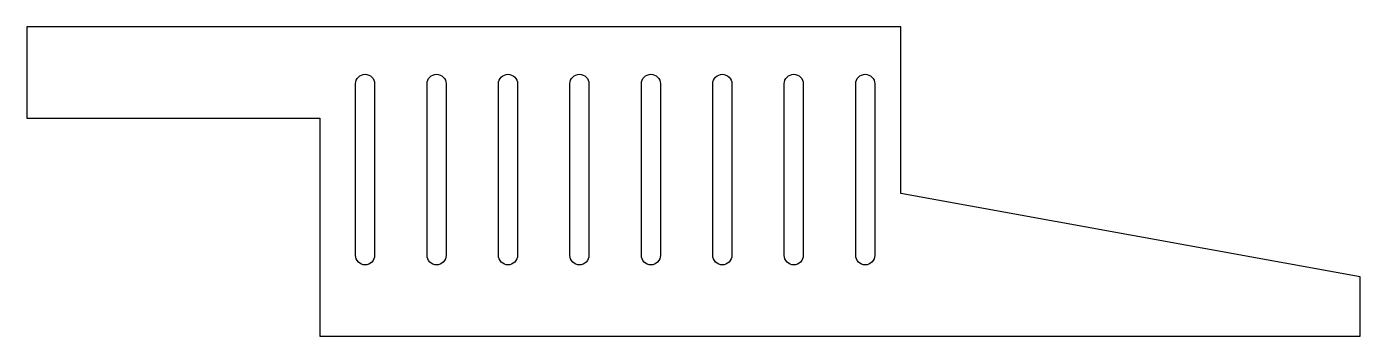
# Model space of a CAD drawing. Header units: metres. Extents: x 0 to 356, y 0 to 83.
import ezdxf

# ---------------------------------------------------------------- set-up
doc = ezdxf.new("R2010")
doc.units = ezdxf.units.M

msp = doc.modelspace()

# ---------------------------------------------------------------- linework, layer by layer
for p, q in [((233.088, 82.55), (0, 82.55)), ((0, 82.55), (0, 58.1747)), ((233.088, 38.1), (233.088, 82.55)), ((87.7, 67.31), (87.7488, 67.8055)), ((87.7488, 67.8055), (87.8934, 68.282)), ((87.8934, 68.282), (88.1281, 68.7211)), ((88.1281, 68.7211), (88.444, 69.106)), ((88.444, 69.106), (88.8289, 69.4219)), ((88.8289, 69.4219), (89.268, 69.6566)), ((89.268, 69.6566), (89.7445, 69.8012)), ((89.7445, 69.8012), (90.24, 69.85)), ((90.24, 69.85), (90.7355, 69.8012)), ((90.7355, 69.8012), (91.212, 69.6566)), ((91.212, 69.6566), (91.6511, 69.4219)), ((91.6511, 69.4219), (92.036, 69.106)), ((92.036, 69.106), (92.3519, 68.7211)), ((92.3519, 68.7211), (92.5866, 68.282)), ((92.5866, 68.282), (92.7312, 67.8055)), ((92.7312, 67.8055), (92.78, 67.31)), ((106.75, 67.31), (106.799, 67.8055)), ((106.799, 67.8055), (106.943, 68.282)), ((106.943, 68.282), (107.178, 68.7211)), ((107.178, 68.7211), (107.494, 69.106)), ((107.494, 69.106), (107.879, 69.4219)), ((107.879, 69.4219), (108.318, 69.6566)), ((108.318, 69.6566), (108.794, 69.8012)), ((108.794, 69.8012), (109.29, 69.85)), ((109.29, 69.85), (109.786, 69.8012)), ((109.786, 69.8012), (110.262, 69.6566)), ((110.262, 69.6566), (110.701, 69.4219)), ((110.701, 69.4219), (111.086, 69.106)), ((111.086, 69.106), (111.402, 68.7211)), ((111.402, 68.7211), (111.637, 68.282)), ((111.637, 68.282), (111.781, 67.8055)), ((111.781, 67.8055), (111.83, 67.31)), ((125.8, 67.31), (125.849, 67.8055)), ((125.849, 67.8055), (125.993, 68.282)), ((125.993, 68.282), (126.228, 68.7211)), ((126.228, 68.7211), (126.544, 69.106)), ((126.544, 69.106), (126.929, 69.4219)), ((126.929, 69.4219), (127.368, 69.6566)), ((127.368, 69.6566), (127.844, 69.8012)), ((127.844, 69.8012), (128.34, 69.85)), ((128.34, 69.85), (128.836, 69.8012)), ((128.836, 69.8012), (129.312, 69.6566)), ((129.312, 69.6566), (129.751, 69.4219)), ((129.751, 69.4219), (130.136, 69.106)), ((130.136, 69.106), (130.452, 68.7211)), ((130.452, 68.7211), (130.687, 68.282)), ((130.687, 68.282), (130.831, 67.8055)), ((130.831, 67.8055), (130.88, 67.31)), ((144.85, 67.31), (144.899, 67.8055)), ((144.899, 67.8055), (145.043, 68.282)), ((145.043, 68.282), (145.278, 68.7211)), ((145.278, 68.7211), (145.594, 69.106)), ((145.594, 69.106), (145.979, 69.4219)), ((145.979, 69.4219), (146.418, 69.6566)), ((146.418, 69.6566), (146.894, 69.8012)), ((146.894, 69.8012), (147.39, 69.85)), ((147.39, 69.85), (147.886, 69.8012)), ((147.886, 69.8012), (148.362, 69.6566)), ((148.362, 69.6566), (148.801, 69.4219)), ((148.801, 69.4219), (149.186, 69.106)), ((149.186, 69.106), (149.502, 68.7211)), ((149.502, 68.7211), (149.737, 68.282)), ((149.737, 68.282), (149.881, 67.8055)), ((149.881, 67.8055), (149.93, 67.31)), ((163.9, 67.31), (163.949, 67.8055)), ((163.949, 67.8055), (164.093, 68.282)), ((164.093, 68.282), (164.328, 68.7211)), ((164.328, 68.7211), (164.644, 69.106)), ((164.644, 69.106), (165.029, 69.4219)), ((165.029, 69.4219), (165.468, 69.6566)), ((165.468, 69.6566), (165.944, 69.8012)), ((165.944, 69.8012), (166.44, 69.85)), ((166.44, 69.85), (166.936, 69.8012)), ((166.936, 69.8012), (167.412, 69.6566)), ((167.412, 69.6566), (167.851, 69.4219)), ((167.851, 69.4219), (168.236, 69.106)), ((168.236, 69.106), (168.552, 68.7211)), ((168.552, 68.7211), (168.787, 68.282)), ((168.787, 68.282), (168.931, 67.8055)), ((168.931, 67.8055), (168.98, 67.31)), ((182.95, 67.31), (182.999, 67.8055)), ((182.999, 67.8055), (183.143, 68.282)), ((183.143, 68.282), (183.378, 68.7211)), ((183.378, 68.7211), (183.694, 69.106)), ((183.694, 69.106), (184.079, 69.4219)), ((184.079, 69.4219), (184.518, 69.6566)), ((184.518, 69.6566), (184.994, 69.8012)), ((184.994, 69.8012), (185.49, 69.85)), ((185.49, 69.85), (185.986, 69.8012)), ((185.986, 69.8012), (186.462, 69.6566)), ((186.462, 69.6566), (186.901, 69.4219)), ((186.901, 69.4219), (187.286, 69.106)), ((187.286, 69.106), (187.602, 68.7211)), ((187.602, 68.7211), (187.837, 68.282)), ((187.837, 68.282), (187.981, 67.8055)), ((187.981, 67.8055), (188.03, 67.31)), ((202, 67.31), (202.049, 67.8055)), ((202.049, 67.8055), (202.193, 68.282)), ((202.193, 68.282), (202.428, 68.7211)), ((202.428, 68.7211), (202.744, 69.106)), ((202.744, 69.106), (203.129, 69.4219)), ((203.129, 69.4219), (203.568, 69.6566)), ((203.568, 69.6566), (204.044, 69.8012)), ((204.044, 69.8012), (204.54, 69.85)), ((204.54, 69.85), (205.036, 69.8012)), ((205.036, 69.8012), (205.512, 69.6566)), ((205.512, 69.6566), (205.951, 69.4219)), ((205.951, 69.4219), (206.336, 69.106)), ((206.336, 69.106), (206.652, 68.7211)), ((206.652, 68.7211), (206.887, 68.282)), ((206.887, 68.282), (207.031, 67.8055)), ((207.031, 67.8055), (207.08, 67.31)), ((221.05, 67.31), (221.099, 67.8055)), ((221.099, 67.8055), (221.243, 68.282)), ((221.243, 68.282), (221.478, 68.7211)), ((221.478, 68.7211), (221.794, 69.106)), ((221.794, 69.106), (222.179, 69.4219)), ((222.179, 69.4219), (222.618, 69.6566)), ((222.618, 69.6566), (223.094, 69.8012)), ((223.094, 69.8012), (223.59, 69.85)), ((223.59, 69.85), (224.086, 69.8012)), ((224.086, 69.8012), (224.562, 69.6566)), ((224.562, 69.6566), (225.001, 69.4219)), ((225.001, 69.4219), (225.386, 69.106)), ((225.386, 69.106), (225.702, 68.7211)), ((225.702, 68.7211), (225.937, 68.282)), ((225.937, 68.282), (226.081, 67.8055)), ((226.081, 67.8055), (226.13, 67.31)), ((87.7, 21.59), (87.7, 67.31)), ((92.78, 67.31), (92.78, 21.59)), ((106.75, 21.59), (106.75, 67.31)), ((111.83, 67.31), (111.83, 21.59)), ((125.8, 21.59), (125.8, 67.31)), ((130.88, 67.31), (130.88, 21.59)), ((144.85, 21.59), (144.85, 67.31)), ((149.93, 67.31), (149.93, 21.59)), ((163.9, 21.59), (163.9, 67.31)), ((168.98, 67.31), (168.98, 21.59)), ((182.95, 21.59), (182.95, 67.31)), ((188.03, 67.31), (188.03, 21.59)), ((202, 21.59), (202, 67.31)), ((207.08, 67.31), (207.08, 21.59)), ((221.05, 21.59), (221.05, 67.31)), ((226.13, 67.31), (226.13, 21.59)), ((0, 58.1747), (78.1747, 58.1747)), ((78.1747, 58.1747), (78.1747, 0)), ((355.6, 15.875), (233.088, 38.1)), ((87.7488, 21.0945), (87.7, 21.59)), ((92.78, 21.59), (92.7312, 21.0945)), ((106.799, 21.0945), (106.75, 21.59)), ((111.83, 21.59), (111.781, 21.0945)), ((125.849, 21.0945), (125.8, 21.59)), ((130.88, 21.59), (130.831, 21.0945)), ((144.899, 21.0945), (144.85, 21.59)), ((149.93, 21.59), (149.881, 21.0945)), ((163.949, 21.0945), (163.9, 21.59)), ((168.98, 21.59), (168.931, 21.0945)), ((182.999, 21.0945), (182.95, 21.59)), ((188.03, 21.59), (187.981, 21.0945)), ((202.049, 21.0945), (202, 21.59)), ((207.08, 21.59), (207.031, 21.0945)), ((221.099, 21.0945), (221.05, 21.59)), ((226.13, 21.59), (226.081, 21.0945)), ((87.8934, 20.618), (87.7488, 21.0945)), ((88.1281, 20.1789), (87.8934, 20.618)), ((88.444, 19.794), (88.1281, 20.1789)), ((88.8289, 19.4781), (88.444, 19.794)), ((89.268, 19.2434), (88.8289, 19.4781)), ((89.7445, 19.0988), (89.268, 19.2434)), ((90.24, 19.05), (89.7445, 19.0988)), ((90.7355, 19.0988), (90.24, 19.05)), ((91.212, 19.2434), (90.7355, 19.0988)), ((91.6511, 19.4781), (91.212, 19.2434)), ((92.036, 19.794), (91.6511, 19.4781)), ((92.3519, 20.1789), (92.036, 19.794)), ((92.5866, 20.618), (92.3519, 20.1789)), ((92.7312, 21.0945), (92.5866, 20.618)), ((106.943, 20.618), (106.799, 21.0945)), ((107.178, 20.1789), (106.943, 20.618)), ((107.494, 19.794), (107.178, 20.1789)), ((107.879, 19.4781), (107.494, 19.794)), ((108.318, 19.2434), (107.879, 19.4781)), ((108.794, 19.0988), (108.318, 19.2434)), ((109.29, 19.05), (108.794, 19.0988)), ((109.786, 19.0988), (109.29, 19.05)), ((110.262, 19.2434), (109.786, 19.0988)), ((110.701, 19.4781), (110.262, 19.2434)), ((111.086, 19.794), (110.701, 19.4781)), ((111.402, 20.1789), (111.086, 19.794)), ((111.637, 20.618), (111.402, 20.1789)), ((111.781, 21.0945), (111.637, 20.618)), ((125.993, 20.618), (125.849, 21.0945)), ((126.228, 20.1789), (125.993, 20.618)), ((126.544, 19.794), (126.228, 20.1789)), ((126.929, 19.4781), (126.544, 19.794)), ((127.368, 19.2434), (126.929, 19.4781)), ((127.844, 19.0988), (127.368, 19.2434)), ((128.34, 19.05), (127.844, 19.0988)), ((128.836, 19.0988), (128.34, 19.05)), ((129.312, 19.2434), (128.836, 19.0988)), ((129.751, 19.4781), (129.312, 19.2434)), ((130.136, 19.794), (129.751, 19.4781)), ((130.452, 20.1789), (130.136, 19.794)), ((130.687, 20.618), (130.452, 20.1789)), ((130.831, 21.0945), (130.687, 20.618)), ((145.043, 20.618), (144.899, 21.0945)), ((145.278, 20.1789), (145.043, 20.618)), ((145.594, 19.794), (145.278, 20.1789)), ((145.979, 19.4781), (145.594, 19.794)), ((146.418, 19.2434), (145.979, 19.4781)), ((146.894, 19.0988), (146.418, 19.2434)), ((147.39, 19.05), (146.894, 19.0988)), ((147.886, 19.0988), (147.39, 19.05)), ((148.362, 19.2434), (147.886, 19.0988)), ((148.801, 19.4781), (148.362, 19.2434)), ((149.186, 19.794), (148.801, 19.4781)), ((149.502, 20.1789), (149.186, 19.794)), ((149.737, 20.618), (149.502, 20.1789)), ((149.881, 21.0945), (149.737, 20.618)), ((164.093, 20.618), (163.949, 21.0945)), ((164.328, 20.1789), (164.093, 20.618)), ((164.644, 19.794), (164.328, 20.1789)), ((165.029, 19.4781), (164.644, 19.794)), ((165.468, 19.2434), (165.029, 19.4781)), ((165.944, 19.0988), (165.468, 19.2434)), ((166.44, 19.05), (165.944, 19.0988)), ((166.936, 19.0988), (166.44, 19.05)), ((167.412, 19.2434), (166.936, 19.0988)), ((167.851, 19.4781), (167.412, 19.2434)), ((168.236, 19.794), (167.851, 19.4781)), ((168.552, 20.1789), (168.236, 19.794)), ((168.787, 20.618), (168.552, 20.1789)), ((168.931, 21.0945), (168.787, 20.618)), ((183.143, 20.618), (182.999, 21.0945)), ((183.378, 20.1789), (183.143, 20.618)), ((183.694, 19.794), (183.378, 20.1789)), ((184.079, 19.4781), (183.694, 19.794)), ((184.518, 19.2434), (184.079, 19.4781)), ((184.994, 19.0988), (184.518, 19.2434)), ((185.49, 19.05), (184.994, 19.0988)), ((185.986, 19.0988), (185.49, 19.05)), ((186.462, 19.2434), (185.986, 19.0988)), ((186.901, 19.4781), (186.462, 19.2434)), ((187.286, 19.794), (186.901, 19.4781)), ((187.602, 20.1789), (187.286, 19.794)), ((187.837, 20.618), (187.602, 20.1789)), ((187.981, 21.0945), (187.837, 20.618)), ((202.193, 20.618), (202.049, 21.0945)), ((202.428, 20.1789), (202.193, 20.618)), ((202.744, 19.794), (202.428, 20.1789)), ((203.129, 19.4781), (202.744, 19.794)), ((203.568, 19.2434), (203.129, 19.4781)), ((204.044, 19.0988), (203.568, 19.2434)), ((204.54, 19.05), (204.044, 19.0988)), ((205.036, 19.0988), (204.54, 19.05)), ((205.512, 19.2434), (205.036, 19.0988)), ((205.951, 19.4781), (205.512, 19.2434)), ((206.336, 19.794), (205.951, 19.4781)), ((206.652, 20.1789), (206.336, 19.794)), ((206.887, 20.618), (206.652, 20.1789)), ((207.031, 21.0945), (206.887, 20.618)), ((221.243, 20.618), (221.099, 21.0945)), ((221.478, 20.1789), (221.243, 20.618)), ((221.794, 19.794), (221.478, 20.1789)), ((222.179, 19.4781), (221.794, 19.794)), ((222.618, 19.2434), (222.179, 19.4781)), ((223.094, 19.0988), (222.618, 19.2434)), ((223.59, 19.05), (223.094, 19.0988)), ((224.086, 19.0988), (223.59, 19.05)), ((224.562, 19.2434), (224.086, 19.0988)), ((225.001, 19.4781), (224.562, 19.2434)), ((225.386, 19.794), (225.001, 19.4781)), ((225.702, 20.1789), (225.386, 19.794)), ((225.937, 20.618), (225.702, 20.1789)), ((226.081, 21.0945), (225.937, 20.618)), ((355.6, 0), (355.6, 15.875)), ((78.1747, 0), (355.6, 0))]:
    msp.add_line(p, q)

doc.saveas('drawing.dxf')
